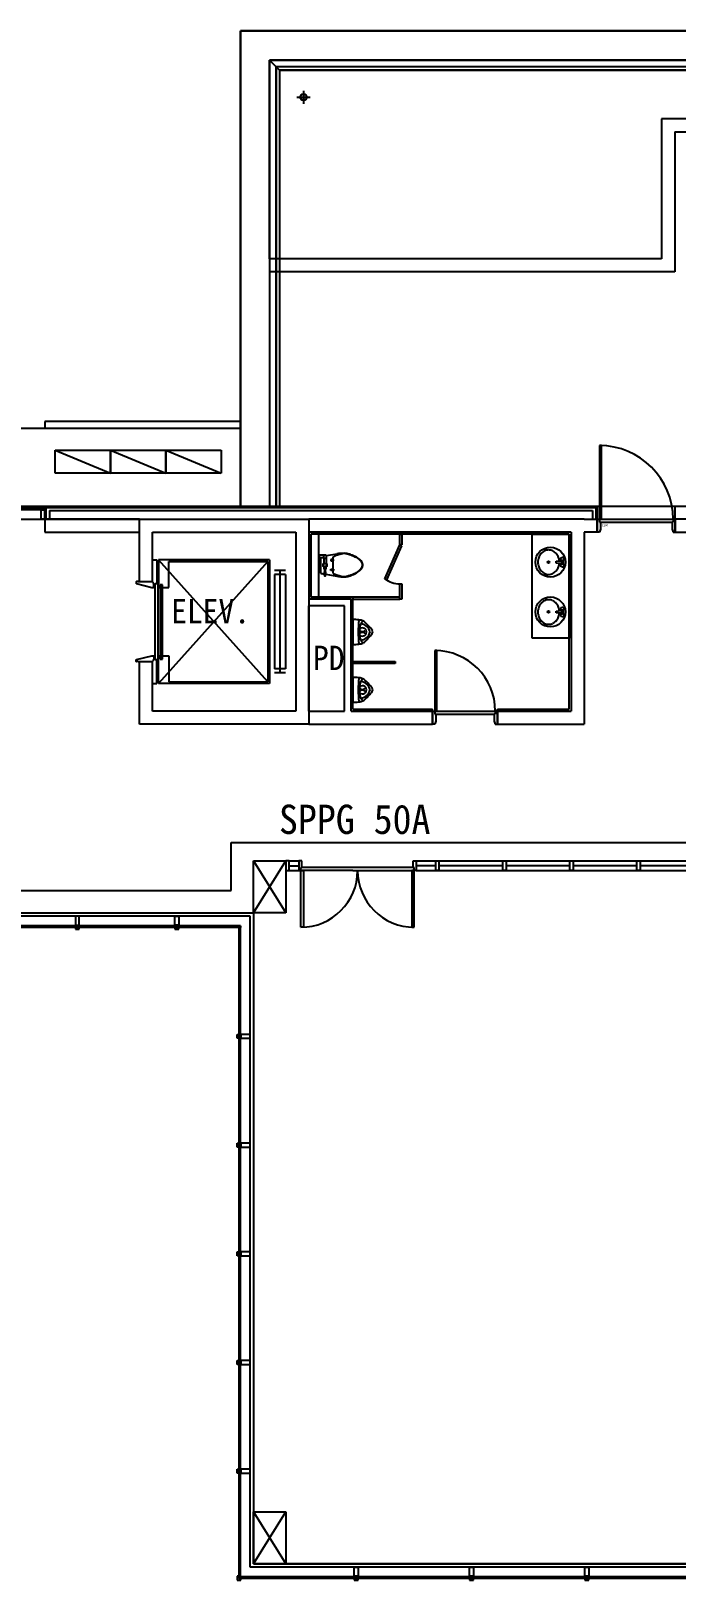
# Model space of a CAD drawing. Header units: millimetres. Extents: x 16332047 to 33387680, y -14835522 to -7015081.
# Drawn here: x 17155344 to 17165249, y -7494771 to -7470971 of the extents above; entities that cross this region are included whole.
import ezdxf
from ezdxf.enums import TextEntityAlignment as Align

# ---------------------------------------------------------------- set-up
doc = ezdxf.new("R2010")
doc.units = ezdxf.units.MM
doc.header["$LTSCALE"] = 300
doc.header["$MEASUREMENT"] = 0
doc.layers.add('arch', color=255, linetype='CONTINUOUS', lineweight=25)
doc.layers.add('S', color=1, linetype='CONTINUOUS')
doc.layers.add('TEXT', color=3, linetype='CONTINUOUS')
doc.styles.add('돋움체', font='')
doc.styles.get('돋움체').set_extended_font_data('DotumChe')

msp = doc.modelspace()

# ---------------------------------------------------------------- linework, layer by layer
at = {"layer": 'arch'}
for p, q in [((17182259, -7470971), (17158559, -7470971)), ((17158559, -7470971), (17158559, -7478271)), ((17158559, -7478271), (17158559, -7470971)), ((17158559, -7470971), (17182259, -7470971)), ((17159159, -7471571), (17159009, -7471421)), ((17181809, -7471421), (17159009, -7471421)), ((17159009, -7471421), (17159009, -7478271)), ((17159009, -7474471), (17159009, -7471421)), ((17159009, -7471421), (17181809, -7471421)), ((17159109, -7478271), (17159109, -7471521)), ((17159109, -7471521), (17159159, -7471571)), ((17181709, -7471521), (17159109, -7471521)), ((17159109, -7471521), (17159159, -7471571)), ((17181709, -7471521), (17159109, -7471521)), ((17159109, -7471521), (17159109, -7478271)), ((17159159, -7471571), (17159159, -7478271)), ((17159159, -7471571), (17181659, -7471571)), ((17181659, -7471571), (17159159, -7471571)), ((17159159, -7471571), (17159159, -7478271)), ((17159429, -7471988), (17159629, -7471988)), ((17159479, -7471988), (17159579, -7471988)), ((17159529, -7471888), (17159529, -7472088)), ((17165029, -7472321), (17165029, -7474471)), ((17169479, -7472321), (17165029, -7472321)), ((17165229, -7472521), (17169279, -7472521)), ((17165229, -7472521), (17165229, -7474671)), ((17165029, -7474471), (17159009, -7474471)), ((17165229, -7474671), (17159009, -7474671)), ((17159009, -7474671), (17159009, -7478271)), ((17158559, -7476971), (17155559, -7476971)), ((17155559, -7476971), (17155559, -7477071)), ((17150459, -7477071), (17158559, -7477071)), ((17155714, -7477413), (17156564, -7477763)), ((17155714, -7477413), (17156564, -7477413)), ((17155714, -7477763), (17155714, -7477413)), ((17156564, -7477413), (17157414, -7477763)), ((17156564, -7477413), (17157414, -7477413)), ((17156564, -7477763), (17156564, -7477413)), ((17156564, -7477413), (17156564, -7477763)), ((17157414, -7477413), (17158264, -7477763)), ((17157414, -7477413), (17158264, -7477413)), ((17157414, -7477763), (17157414, -7477413)), ((17157414, -7477413), (17157414, -7477763)), ((17158264, -7477413), (17158264, -7477763)), ((17164104, -7477341), (17164074, -7477341)), ((17164074, -7477341), (17164074, -7478471)), ((17164104, -7478471), (17164104, -7477341)), ((17156564, -7477763), (17155714, -7477763)), ((17157414, -7477763), (17156564, -7477763)), ((17158264, -7477763), (17157414, -7477763)), ((17150459, -7478271), (17158559, -7478271)), ((17155559, -7478296), (17153459, -7478296)), ((17153459, -7478324), (17155559, -7478324)), ((17155499, -7478296), (17155499, -7478271)), ((17155499, -7478271), (17155559, -7478271)), ((17155559, -7478296), (17155499, -7478296)), ((17155499, -7478471), (17155499, -7478330)), ((17155499, -7478330), (17155559, -7478330)), ((17155559, -7478471), (17155559, -7478271)), ((17155559, -7478271), (17164039, -7478271)), ((17155559, -7478271), (17155559, -7478296)), ((17155559, -7478471), (17155559, -7478271)), ((17155559, -7478271), (17158559, -7478271)), ((17155559, -7478324), (17155559, -7478296)), ((17155559, -7478330), (17155559, -7478471)), ((17155579, -7478471), (17155579, -7478291)), ((17155579, -7478291), (17164019, -7478291)), ((17155629, -7478341), (17155629, -7478471)), ((17155629, -7478341), (17158559, -7478341)), ((17158559, -7478271), (17158559, -7478271)), ((17158559, -7478341), (17163969, -7478341)), ((17159009, -7478271), (17175459, -7478271)), ((17163969, -7478341), (17163969, -7478471)), ((17164019, -7478291), (17164019, -7478471)), ((17164039, -7478271), (17164039, -7478471)), ((17165239, -7478471), (17165239, -7478271)), ((17165239, -7478271), (17175259, -7478271)), ((17152009, -7478471), (17157009, -7478471)), ((17152009, -7478471), (17157009, -7478471)), ((17155559, -7478471), (17155499, -7478471)), ((17157009, -7478471), (17155559, -7478471)), ((17155559, -7478471), (17155559, -7478671)), ((17155559, -7478471), (17155559, -7478471)), ((17155559, -7478671), (17157009, -7478671)), ((17157009, -7479431), (17157009, -7478471)), ((17157009, -7478671), (17157009, -7478471)), ((17157009, -7478471), (17159609, -7478471)), ((17157209, -7479431), (17157209, -7478671)), ((17157209, -7478671), (17159409, -7478671)), ((17159409, -7478671), (17159409, -7481421)), ((17159609, -7478471), (17159609, -7481621)), ((17163839, -7478471), (17159609, -7478471)), ((17163639, -7478671), (17159609, -7478671)), ((17163639, -7478671), (17163639, -7481421)), ((17163839, -7478471), (17164039, -7478471)), ((17163839, -7478671), (17163839, -7481621)), ((17164039, -7478671), (17163839, -7478671)), ((17164039, -7478471), (17165239, -7478471)), ((17164039, -7478471), (17164039, -7478671)), ((17164039, -7478671), (17164039, -7478471)), ((17164039, -7478471), (17164074, -7478471)), ((17164074, -7478671), (17164039, -7478671)), ((17164074, -7478471), (17165204, -7478471)), ((17164074, -7478471), (17164104, -7478471)), ((17164074, -7478471), (17164074, -7478516)), ((17164074, -7478516), (17165204, -7478516)), ((17164074, -7478516), (17164089, -7478516)), ((17164089, -7478626), (17164074, -7478671)), ((17164074, -7478671), (17164074, -7478671)), ((17164089, -7478516), (17164089, -7478626)), ((17165204, -7478516), (17165189, -7478516)), ((17165189, -7478516), (17165189, -7478626)), ((17165189, -7478626), (17165204, -7478671)), ((17165239, -7478471), (17165204, -7478471)), ((17165204, -7478471), (17165204, -7478516)), ((17165204, -7478671), (17165204, -7478671)), ((17165204, -7478671), (17165239, -7478671)), ((17165439, -7478471), (17165239, -7478471)), ((17165239, -7478471), (17165239, -7478671)), ((17165239, -7478671), (17165239, -7478471)), ((17165239, -7478671), (17165439, -7478671)), ((17163609, -7478701), (17159639, -7478701)), ((17159639, -7478701), (17159639, -7479671)), ((17159759, -7478701), (17159759, -7479671)), ((17160779, -7479386), (17161009, -7478866)), ((17161035, -7478881), (17160804, -7479404)), ((17161009, -7478866), (17161009, -7478701)), ((17161009, -7478701), (17161039, -7478701)), ((17161039, -7478866), (17161009, -7478866)), ((17161009, -7478866), (17161035, -7478881)), ((17161039, -7478701), (17161039, -7478866)), ((17163039, -7478701), (17163609, -7478701)), ((17163039, -7480301), (17163039, -7478701)), ((17163609, -7481391), (17163609, -7478701)), ((17163609, -7478701), (17163609, -7480301)), ((17157209, -7479096), (17157274, -7479096)), ((17157274, -7479096), (17157274, -7479461)), ((17158981, -7480971), (17157304, -7479096)), ((17159006, -7479096), (17157304, -7479096)), ((17157304, -7479096), (17157304, -7479521)), ((17158981, -7479121), (17157304, -7480996)), ((17157461, -7479521), (17157461, -7479121)), ((17157461, -7479121), (17158981, -7479121)), ((17158981, -7479121), (17158981, -7480971)), ((17159006, -7479096), (17159006, -7480996)), ((17159769, -7479017), (17159759, -7479012)), ((17159759, -7479012), (17159759, -7479082)), ((17159769, -7479017), (17159759, -7479012)), ((17159759, -7479012), (17159759, -7479082)), ((17159759, -7479082), (17159769, -7479077)), ((17159759, -7479082), (17159769, -7479077)), ((17159769, -7479027), (17159769, -7479017)), ((17159769, -7479027), (17159769, -7479017)), ((17159769, -7479027), (17159769, -7479067)), ((17159844, -7479027), (17159769, -7479027)), ((17159844, -7479027), (17159769, -7479027)), ((17159769, -7479077), (17159769, -7479067)), ((17159769, -7479067), (17159791, -7479067)), ((17159769, -7479077), (17159769, -7479067)), ((17159769, -7479067), (17159791, -7479067)), ((17159790, -7479078), (17159789, -7479090)), ((17159790, -7479078), (17159789, -7479090)), ((17159789, -7479090), (17159789, -7479177)), ((17159789, -7479090), (17159789, -7479177)), ((17159791, -7479067), (17159790, -7479071)), ((17159791, -7479067), (17159790, -7479071)), ((17159790, -7479071), (17159790, -7479078)), ((17159790, -7479071), (17159790, -7479078)), ((17159844, -7479067), (17159791, -7479067)), ((17159839, -7479062), (17159839, -7479162)), ((17159879, -7479062), (17159879, -7479162)), ((17160039, -7479007), (17159881, -7479035)), ((17160039, -7479007), (17159881, -7479035)), ((17159989, -7479092), (17159949, -7479092)), ((17159949, -7479092), (17159949, -7479112)), ((17159949, -7479112), (17159989, -7479112)), ((17159979, -7479062), (17159979, -7479292)), ((17159989, -7479112), (17159989, -7479092)), ((17163411, -7479118), (17163488, -7479110)), ((17163411, -7479146), (17163411, -7479118)), ((17163488, -7479153), (17163411, -7479146)), ((17163492, -7479105), (17163492, -7479102)), ((17163520, -7479161), (17163520, -7479102)), ((17159251, -7479261), (17159081, -7479261)), ((17159081, -7479321), (17159081, -7480771)), ((17159251, -7479321), (17159081, -7479321)), ((17159166, -7479261), (17159166, -7480831)), ((17159251, -7479321), (17159251, -7480771)), ((17159789, -7479177), (17159789, -7479264)), ((17159789, -7479177), (17159789, -7479264)), ((17159789, -7479264), (17159790, -7479275)), ((17159789, -7479264), (17159790, -7479275)), ((17159790, -7479275), (17159790, -7479282)), ((17159790, -7479275), (17159790, -7479282)), ((17159790, -7479282), (17159791, -7479289)), ((17159790, -7479282), (17159791, -7479289)), ((17159791, -7479289), (17159791, -7479296)), ((17159791, -7479289), (17159791, -7479296)), ((17159791, -7479296), (17159792, -7479300)), ((17159791, -7479296), (17159792, -7479300)), ((17159792, -7479300), (17159794, -7479302)), ((17159792, -7479300), (17159794, -7479302)), ((17159794, -7479302), (17159797, -7479303)), ((17159794, -7479302), (17159797, -7479303)), ((17159797, -7479303), (17159800, -7479304)), ((17159797, -7479303), (17159800, -7479304)), ((17159800, -7479304), (17159804, -7479305)), ((17159800, -7479304), (17159804, -7479305)), ((17159804, -7479305), (17159808, -7479306)), ((17159804, -7479305), (17159808, -7479306)), ((17159808, -7479306), (17159815, -7479307)), ((17159808, -7479306), (17159815, -7479307)), ((17159815, -7479307), (17159819, -7479308)), ((17159815, -7479307), (17159819, -7479308)), ((17159819, -7479308), (17159824, -7479309)), ((17159819, -7479308), (17159824, -7479309)), ((17159824, -7479309), (17159829, -7479309)), ((17159824, -7479309), (17159829, -7479309)), ((17159829, -7479309), (17159834, -7479310)), ((17159829, -7479309), (17159834, -7479310)), ((17159834, -7479310), (17159840, -7479312)), ((17159834, -7479310), (17159840, -7479312)), ((17159839, -7479192), (17159839, -7479242)), ((17159839, -7479242), (17159879, -7479242)), ((17159840, -7479312), (17159845, -7479312)), ((17159840, -7479312), (17159845, -7479312)), ((17159845, -7479324), (17159844, -7479328)), ((17159845, -7479324), (17159844, -7479328)), ((17159844, -7479328), (17159845, -7479333)), ((17159844, -7479328), (17159845, -7479333)), ((17159849, -7479242), (17159845, -7479312)), ((17159845, -7479312), (17159845, -7479318)), ((17159845, -7479312), (17159845, -7479318)), ((17159845, -7479318), (17159845, -7479321)), ((17159845, -7479318), (17159845, -7479321)), ((17159845, -7479321), (17159845, -7479324)), ((17159845, -7479321), (17159845, -7479324)), ((17159845, -7479333), (17159847, -7479337)), ((17159845, -7479333), (17159847, -7479337)), ((17159847, -7479337), (17159850, -7479340)), ((17159847, -7479337), (17159850, -7479340)), ((17159850, -7479340), (17159854, -7479342)), ((17159850, -7479340), (17159854, -7479342)), ((17159854, -7479342), (17159856, -7479342)), ((17159854, -7479342), (17159856, -7479342)), ((17159856, -7479342), (17159858, -7479343)), ((17159856, -7479342), (17159858, -7479343)), ((17159858, -7479343), (17159859, -7479343)), ((17159858, -7479343), (17159859, -7479343)), ((17159859, -7479343), (17159860, -7479343)), ((17159859, -7479343), (17159860, -7479343)), ((17159860, -7479343), (17159863, -7479342)), ((17159860, -7479343), (17159863, -7479342)), ((17159863, -7479342), (17159865, -7479342)), ((17159863, -7479342), (17159865, -7479342)), ((17159865, -7479342), (17159868, -7479340)), ((17159865, -7479342), (17159868, -7479340)), ((17159868, -7479340), (17159871, -7479337)), ((17159868, -7479340), (17159871, -7479337)), ((17159874, -7479318), (17159869, -7479242)), ((17159871, -7479337), (17159873, -7479333)), ((17159871, -7479337), (17159873, -7479333)), ((17159873, -7479333), (17159874, -7479328)), ((17159873, -7479333), (17159874, -7479328)), ((17159874, -7479321), (17159874, -7479318)), ((17159874, -7479318), (17160039, -7479347)), ((17159874, -7479321), (17159874, -7479318)), ((17159874, -7479318), (17160039, -7479347)), ((17159874, -7479324), (17159874, -7479321)), ((17159874, -7479324), (17159874, -7479321)), ((17159874, -7479328), (17159874, -7479324)), ((17159874, -7479328), (17159874, -7479324)), ((17159879, -7479242), (17159879, -7479192)), ((17159949, -7479262), (17159949, -7479242)), ((17159949, -7479242), (17159989, -7479242)), ((17159989, -7479262), (17159949, -7479262)), ((17159989, -7479242), (17159989, -7479262)), ((17160804, -7479404), (17160779, -7479386)), ((17163492, -7479161), (17163492, -7479158)), ((17156959, -7479436), (17156959, -7479457)), ((17156963, -7479462), (17157199, -7479521)), ((17156989, -7479431), (17156964, -7479431)), ((17156989, -7479431), (17157009, -7479431)), ((17157009, -7479431), (17157209, -7479431)), ((17157200, -7479521), (17157224, -7479521)), ((17157224, -7479451), (17157209, -7479451)), ((17157229, -7479516), (17157229, -7479456)), ((17157251, -7480631), (17157251, -7479461)), ((17157251, -7479461), (17157291, -7479461)), ((17157291, -7479461), (17157291, -7480631)), ((17157304, -7479521), (17157316, -7479521)), ((17157316, -7479521), (17157316, -7479511)), ((17157366, -7479481), (17157326, -7479481)), ((17157326, -7479481), (17157326, -7480621)), ((17157366, -7480621), (17157366, -7479481)), ((17157376, -7479511), (17157376, -7479521)), ((17157376, -7479521), (17157461, -7479521)), ((17161009, -7479701), (17161009, -7479466)), ((17161009, -7479466), (17161039, -7479466)), ((17161039, -7479466), (17161039, -7479701)), ((17160260, -7479701), (17159609, -7479701)), ((17159609, -7481421), (17159609, -7479801)), ((17160160, -7479801), (17159609, -7479801)), ((17160289, -7479671), (17159639, -7479671)), ((17160160, -7481421), (17160160, -7479801)), ((17160260, -7481421), (17160260, -7479701)), ((17160289, -7481391), (17160289, -7479671)), ((17160289, -7479671), (17160289, -7479701)), ((17161009, -7479671), (17160289, -7479671)), ((17160289, -7479701), (17161009, -7479701)), ((17161009, -7479701), (17161009, -7479671)), ((17161039, -7479701), (17161009, -7479701)), ((17160289, -7480012), (17160289, -7480398)), ((17160386, -7480021), (17160377, -7480020)), ((17160386, -7480021), (17160377, -7480020)), ((17160380, -7480024), (17160380, -7480025)), ((17160380, -7480024), (17160380, -7480025)), ((17160400, -7480023), (17160386, -7480021)), ((17160400, -7480023), (17160386, -7480021)), ((17163411, -7479883), (17163488, -7479876)), ((17163411, -7479911), (17163411, -7479883)), ((17163488, -7479918), (17163411, -7479911)), ((17163492, -7479871), (17163492, -7479868)), ((17163492, -7479926), (17163492, -7479923)), ((17163520, -7479926), (17163520, -7479868)), ((17160394, -7480159), (17160394, -7480145)), ((17160394, -7480145), (17160394, -7480159)), ((17160394, -7480241), (17160394, -7480145)), ((17160394, -7480154), (17160410, -7480147)), ((17160394, -7480154), (17160410, -7480147)), ((17160394, -7480251), (17160394, -7480241)), ((17160394, -7480251), (17160394, -7480241)), ((17160394, -7480265), (17160394, -7480251)), ((17160394, -7480265), (17160394, -7480251)), ((17160394, -7480257), (17160410, -7480263)), ((17160394, -7480257), (17160410, -7480263)), ((17160399, -7480194), (17160397, -7480194)), ((17160399, -7480194), (17160397, -7480194)), ((17160397, -7480216), (17160399, -7480216)), ((17160397, -7480216), (17160399, -7480216)), ((17160401, -7480195), (17160399, -7480194)), ((17160401, -7480195), (17160399, -7480194)), ((17160399, -7480216), (17160401, -7480216)), ((17160399, -7480216), (17160401, -7480216)), ((17160410, -7480196), (17160401, -7480195)), ((17160410, -7480196), (17160401, -7480195)), ((17160401, -7480216), (17160410, -7480214)), ((17160401, -7480216), (17160410, -7480214)), ((17160416, -7480198), (17160410, -7480196)), ((17160416, -7480198), (17160410, -7480196)), ((17160410, -7480214), (17160416, -7480213)), ((17160410, -7480214), (17160416, -7480213)), ((17160458, -7480194), (17160455, -7480195)), ((17160458, -7480194), (17160455, -7480195)), ((17160455, -7480215), (17160458, -7480216)), ((17160455, -7480215), (17160458, -7480216)), ((17160472, -7480190), (17160468, -7480191)), ((17160472, -7480190), (17160468, -7480191)), ((17160468, -7480219), (17160472, -7480220)), ((17160468, -7480219), (17160472, -7480220)), ((17163609, -7480301), (17163039, -7480301)), ((17156963, -7480630), (17157199, -7480571)), ((17157200, -7480571), (17157224, -7480571)), ((17157229, -7480576), (17157229, -7480636)), ((17157304, -7480996), (17157304, -7480571)), ((17157304, -7480571), (17157316, -7480571)), ((17157316, -7480571), (17157316, -7480581)), ((17157376, -7480581), (17157376, -7480571)), ((17157376, -7480571), (17157461, -7480571)), ((17157461, -7480571), (17157461, -7480971)), ((17160377, -7480390), (17160386, -7480389)), ((17160377, -7480390), (17160386, -7480389)), ((17160380, -7480385), (17160380, -7480386)), ((17160380, -7480385), (17160380, -7480386)), ((17160386, -7480389), (17160400, -7480387)), ((17160386, -7480389), (17160400, -7480387)), ((17161574, -7480491), (17161544, -7480491)), ((17161544, -7480491), (17161544, -7481421)), ((17161574, -7481421), (17161574, -7480491)), ((17156959, -7480656), (17156959, -7480635)), ((17156989, -7480661), (17156964, -7480661)), ((17156989, -7480661), (17157009, -7480661)), ((17157009, -7481621), (17157009, -7480661)), ((17157009, -7480661), (17157209, -7480661)), ((17157224, -7480641), (17157209, -7480641)), ((17157209, -7481421), (17157209, -7480661)), ((17157291, -7480631), (17157251, -7480631)), ((17157274, -7480996), (17157274, -7480631)), ((17157326, -7480621), (17157366, -7480621)), ((17159251, -7480771), (17159081, -7480771)), ((17160289, -7480661), (17160939, -7480661)), ((17160289, -7480691), (17160289, -7480661)), ((17160939, -7480691), (17160289, -7480691)), ((17160939, -7480661), (17160939, -7480691)), ((17157209, -7480996), (17157274, -7480996)), ((17159006, -7480996), (17157304, -7480996)), ((17157461, -7480971), (17158981, -7480971)), ((17159251, -7480831), (17159081, -7480831)), ((17160289, -7480900), (17160289, -7481287)), ((17160386, -7480909), (17160377, -7480908)), ((17160386, -7480909), (17160377, -7480908)), ((17160380, -7480913), (17160380, -7480914)), ((17160380, -7480913), (17160380, -7480914)), ((17160400, -7480911), (17160386, -7480909)), ((17160400, -7480911), (17160386, -7480909)), ((17160394, -7481048), (17160394, -7481034)), ((17160394, -7481034), (17160394, -7481048)), ((17160394, -7481130), (17160394, -7481034)), ((17160394, -7481042), (17160410, -7481036)), ((17160394, -7481042), (17160410, -7481036)), ((17160377, -7481279), (17160386, -7481278)), ((17160377, -7481279), (17160386, -7481278)), ((17160380, -7481273), (17160380, -7481275)), ((17160380, -7481273), (17160380, -7481275)), ((17160386, -7481278), (17160400, -7481276)), ((17160386, -7481278), (17160400, -7481276)), ((17160394, -7481140), (17160394, -7481130)), ((17160394, -7481140), (17160394, -7481130)), ((17160394, -7481154), (17160394, -7481140)), ((17160394, -7481154), (17160394, -7481140)), ((17160394, -7481145), (17160410, -7481152)), ((17160394, -7481145), (17160410, -7481152)), ((17160399, -7481083), (17160397, -7481082)), ((17160399, -7481083), (17160397, -7481082)), ((17160397, -7481105), (17160399, -7481105)), ((17160397, -7481105), (17160399, -7481105)), ((17160401, -7481083), (17160399, -7481083)), ((17160401, -7481083), (17160399, -7481083)), ((17160399, -7481105), (17160401, -7481104)), ((17160399, -7481105), (17160401, -7481104)), ((17160410, -7481085), (17160401, -7481083)), ((17160410, -7481085), (17160401, -7481083)), ((17160401, -7481104), (17160410, -7481102)), ((17160401, -7481104), (17160410, -7481102)), ((17160416, -7481086), (17160410, -7481085)), ((17160416, -7481086), (17160410, -7481085)), ((17160410, -7481102), (17160416, -7481101)), ((17160410, -7481102), (17160416, -7481101)), ((17160458, -7481083), (17160455, -7481084)), ((17160458, -7481083), (17160455, -7481084)), ((17160455, -7481103), (17160458, -7481105)), ((17160455, -7481103), (17160458, -7481105)), ((17160472, -7481078), (17160468, -7481079)), ((17160472, -7481078), (17160468, -7481079)), ((17160468, -7481108), (17160472, -7481109)), ((17160468, -7481108), (17160472, -7481109)), ((17159409, -7481421), (17157209, -7481421)), ((17159609, -7481421), (17160160, -7481421)), ((17160260, -7481421), (17161509, -7481421)), ((17160289, -7481391), (17161509, -7481391)), ((17161509, -7481421), (17161509, -7481391)), ((17161509, -7481421), (17161509, -7481621)), ((17161509, -7481421), (17162509, -7481421)), ((17161509, -7481621), (17161509, -7481421)), ((17161509, -7481421), (17161544, -7481421)), ((17161544, -7481421), (17162474, -7481421)), ((17161544, -7481421), (17161574, -7481421)), ((17161544, -7481421), (17161544, -7481466)), ((17161544, -7481466), (17162474, -7481466)), ((17161544, -7481466), (17161559, -7481466)), ((17161559, -7481466), (17161559, -7481576)), ((17162474, -7481466), (17162459, -7481466)), ((17162459, -7481466), (17162459, -7481576)), ((17162509, -7481421), (17162474, -7481421)), ((17162474, -7481421), (17162474, -7481466)), ((17162509, -7481391), (17163609, -7481391)), ((17162509, -7481421), (17162509, -7481391)), ((17162509, -7481421), (17162509, -7481621)), ((17162509, -7481421), (17163639, -7481421)), ((17162509, -7481621), (17162509, -7481421)), ((17159609, -7481621), (17157009, -7481621)), ((17159609, -7481621), (17161509, -7481621)), ((17161544, -7481621), (17161509, -7481621)), ((17161559, -7481576), (17161544, -7481621)), ((17161544, -7481621), (17161544, -7481621)), ((17162459, -7481576), (17162474, -7481621)), ((17162474, -7481621), (17162474, -7481621)), ((17162474, -7481621), (17162509, -7481621)), ((17162509, -7481621), (17163839, -7481621)), ((17158759, -7483721, 0), (17159259, -7484521, 0)), ((17158759, -7484521, 0), (17159259, -7483721, 0)), ((17158759, -7484521, 0), (17158759, -7483721, 0)), ((17158759, -7483721, 0), (17159259, -7483721, 0)), ((17159259, -7483721, 0), (17159259, -7483871, 0)), ((17159309, -7483721, 0), (17159259, -7483721, 0)), ((17159259, -7483721, 0), (17159259, -7484521, 0)), ((17159259, -7483871, 0), (17159309, -7483871, 0)), ((17159309, -7483721, 0), (17159459, -7483721, 0)), ((17159309, -7483871, 0), (17159309, -7483721, 0)), ((17159309, -7483796, 0), (17159459, -7483796, 0)), ((17159309, -7483871, 0), (17159459, -7483871, 0)), ((17159504, -7483721, 0), (17159459, -7483721, 0)), ((17159459, -7483721, 0), (17159459, -7483851, 0)), ((17159459, -7483851, 0), (17159459, -7483871, 0)), ((17159459, -7483871, 0), (17159489, -7483871, 0)), ((17159489, -7483871, 0), (17159489, -7483826, 0)), ((17159489, -7483826, 0), (17159504, -7483826, 0)), ((17160289, -7483871, 0), (17159489, -7483871, 0)), ((17159489, -7483871, 0), (17159527, -7483871, 0)), ((17159489, -7484741, 0), (17159489, -7483871, 0)), ((17159504, -7483816, 0), (17159504, -7483721, 0)), ((17159504, -7483826, 0), (17159504, -7483816, 0)), ((17159504, -7483816, 0), (17159504, -7483816, 0)), ((17161214, -7483826, 0), (17159504, -7483826, 0)), ((17159527, -7483871, 0), (17159527, -7484741, 0)), ((17160289, -7483871, 0), (17161229, -7483871, 0)), ((17161229, -7483871, 0), (17161191, -7483871, 0)), ((17161191, -7483871, 0), (17161191, -7484741, 0)), ((17161214, -7483816, 0), (17161214, -7483721, 0)), ((17161214, -7483721, 0), (17161259, -7483721, 0)), ((17161214, -7483826, 0), (17161214, -7483816, 0)), ((17161214, -7483816, 0), (17161214, -7483816, 0)), ((17161229, -7483826, 0), (17161214, -7483826, 0)), ((17161229, -7483871, 0), (17161229, -7483826, 0)), ((17161229, -7484741, 0), (17161229, -7483871, 0)), ((17161259, -7483871, 0), (17161229, -7483871, 0)), ((17161259, -7483721, 0), (17166709, -7483721, 0)), ((17161259, -7483721, 0), (17161259, -7483851, 0)), ((17161559, -7483796, 0), (17161259, -7483796, 0)), ((17161259, -7483851, 0), (17161259, -7483871, 0)), ((17161259, -7483871, 0), (17166709, -7483871, 0)), ((17161559, -7483721, 0), (17161609, -7483721, 0)), ((17161559, -7483871, 0), (17161559, -7483721, 0)), ((17161609, -7483871, 0), (17161559, -7483871, 0)), ((17161609, -7483721, 0), (17161609, -7483871, 0)), ((17162589, -7483796, 0), (17161609, -7483796, 0)), ((17162589, -7483721, 0), (17162639, -7483721, 0)), ((17162589, -7483871, 0), (17162589, -7483721, 0)), ((17162639, -7483871, 0), (17162589, -7483871, 0)), ((17162639, -7483721, 0), (17162639, -7483871, 0)), ((17163619, -7483796, 0), (17162639, -7483796, 0)), ((17163619, -7483721, 0), (17163669, -7483721, 0)), ((17163619, -7483871, 0), (17163619, -7483721, 0)), ((17163669, -7483871, 0), (17163619, -7483871, 0)), ((17163669, -7483721, 0), (17163669, -7483871, 0)), ((17164649, -7483796, 0), (17163669, -7483796, 0)), ((17164649, -7483721, 0), (17164699, -7483721, 0)), ((17164649, -7483871, 0), (17164649, -7483721, 0)), ((17164699, -7483871, 0), (17164649, -7483871, 0)), ((17164699, -7483721, 0), (17164699, -7483871, 0)), ((17165679, -7483796, 0), (17164699, -7483796, 0)), ((17150259, -7484521, 0), (17158759, -7484521, 0)), ((17158709, -7484571), (17150309, -7484571)), ((17156025, -7484571), (17156025, -7484712)), ((17156085, -7484571), (17156025, -7484571)), ((17156085, -7484712), (17156085, -7484571)), ((17157553, -7484712), (17157553, -7484571)), ((17157553, -7484571), (17157613, -7484571)), ((17157613, -7484571), (17157613, -7484712)), ((17158709, -7494571), (17158709, -7484571)), ((17158759, -7484521, 0), (17158759, -7494521, 0)), ((17159259, -7484521, 0), (17158759, -7484521, 0)), ((17150456, -7484718), (17158562, -7484718)), ((17158562, -7484746), (17150456, -7484746)), ((17158559, -7484721), (17150459, -7484721)), ((17156025, -7484712), (17156085, -7484712)), ((17156085, -7484746), (17156025, -7484746)), ((17156025, -7484746), (17156025, -7484771)), ((17156025, -7484771), (17156085, -7484771)), ((17156085, -7484771), (17156085, -7484746)), ((17157613, -7484712), (17157553, -7484712)), ((17157613, -7484746), (17157553, -7484746)), ((17157553, -7484746), (17157553, -7484771)), ((17157553, -7484771), (17157613, -7484771)), ((17157613, -7484771), (17157613, -7484746)), ((17158562, -7484748), (17158534, -7484748)), ((17158534, -7484748), (17158534, -7486418)), ((17158559, -7494721), (17158559, -7484721)), ((17158562, -7484718), (17158562, -7484746)), ((17158562, -7486418), (17158562, -7484748)), ((17159527, -7484741, 0), (17159489, -7484741, 0)), ((17161191, -7484741, 0), (17161229, -7484741, 0)), ((17158509, -7486448), (17158509, -7486388)), ((17158509, -7486388), (17158534, -7486388)), ((17158534, -7486448), (17158509, -7486448)), ((17158534, -7486388), (17158534, -7486448)), ((17158562, -7486418), (17158534, -7486418)), ((17158534, -7486418), (17158534, -7488088)), ((17158534, -7486418), (17158562, -7486418)), ((17158562, -7488088), (17158562, -7486418)), ((17158709, -7486388), (17158568, -7486388)), ((17158568, -7486388), (17158568, -7486448)), ((17158568, -7486448), (17158709, -7486448)), ((17158709, -7486448), (17158709, -7486388)), ((17158509, -7488118), (17158509, -7488058)), ((17158509, -7488058), (17158534, -7488058)), ((17158534, -7488118), (17158509, -7488118)), ((17158534, -7488058), (17158534, -7488118)), ((17158562, -7488088), (17158534, -7488088)), ((17158534, -7488088), (17158534, -7489758)), ((17158534, -7488088), (17158562, -7488088)), ((17158562, -7489758), (17158562, -7488088)), ((17158709, -7488058), (17158568, -7488058)), ((17158568, -7488058), (17158568, -7488118)), ((17158568, -7488118), (17158709, -7488118)), ((17158709, -7488118), (17158709, -7488058)), ((17158509, -7489788), (17158509, -7489728)), ((17158509, -7489728), (17158534, -7489728)), ((17158534, -7489788), (17158509, -7489788)), ((17158534, -7489728), (17158534, -7489788)), ((17158562, -7489758), (17158534, -7489758)), ((17158534, -7489758), (17158534, -7491428)), ((17158534, -7489758), (17158562, -7489758)), ((17158562, -7491428), (17158562, -7489758)), ((17158709, -7489728), (17158568, -7489728)), ((17158568, -7489728), (17158568, -7489788)), ((17158568, -7489788), (17158709, -7489788)), ((17158709, -7489788), (17158709, -7489728)), ((17158509, -7491458), (17158509, -7491398)), ((17158509, -7491398), (17158534, -7491398)), ((17158534, -7491458), (17158509, -7491458)), ((17158534, -7491398), (17158534, -7491458)), ((17158562, -7491428), (17158534, -7491428)), ((17158534, -7491428), (17158534, -7493098)), ((17158534, -7491428), (17158562, -7491428)), ((17158562, -7493098), (17158562, -7491428)), ((17158709, -7491398), (17158568, -7491398)), ((17158568, -7491398), (17158568, -7491458)), ((17158568, -7491458), (17158709, -7491458)), ((17158709, -7491458), (17158709, -7491398)), ((17158509, -7493128), (17158509, -7493068)), ((17158509, -7493068), (17158534, -7493068)), ((17158534, -7493128), (17158509, -7493128)), ((17158534, -7493068), (17158534, -7493128)), ((17158562, -7493098), (17158534, -7493098)), ((17158534, -7493098), (17158534, -7494746)), ((17158534, -7493098), (17158562, -7493098)), ((17158562, -7494746), (17158562, -7493098)), ((17158709, -7493068), (17158568, -7493068)), ((17158568, -7493068), (17158568, -7493128)), ((17158568, -7493128), (17158709, -7493128)), ((17158709, -7493128), (17158709, -7493068)), ((17158759, -7493721, 0), (17159259, -7494521, 0)), ((17158759, -7494521, 0), (17159259, -7493721, 0)), ((17158759, -7494521, 0), (17158759, -7493721, 0)), ((17158759, -7493721, 0), (17159259, -7493721, 0)), ((17159259, -7493721, 0), (17159259, -7494521, 0)), ((17175309, -7494571), (17158709, -7494571)), ((17158759, -7494521, 0), (17175309, -7494521, 0)), ((17175309, -7494521), (17158759, -7494521)), ((17159259, -7494521, 0), (17158759, -7494521, 0)), ((17160306, -7494571), (17160366, -7494571)), ((17160306, -7494712), (17160306, -7494571)), ((17160366, -7494571), (17160366, -7494712)), ((17162078, -7494571), (17162138, -7494571)), ((17162078, -7494712), (17162078, -7494571)), ((17162138, -7494571), (17162138, -7494712)), ((17163850, -7494571), (17163910, -7494571)), ((17163850, -7494712), (17163850, -7494571)), ((17163910, -7494571), (17163910, -7494712)), ((17158534, -7494711), (17158509, -7494711)), ((17158509, -7494711), (17158509, -7494771)), ((17158509, -7494771), (17158569, -7494771)), ((17158534, -7494746), (17158534, -7494711)), ((17158569, -7494746), (17158534, -7494746)), ((17158534, -7494746), (17158562, -7494746)), ((17182259, -7494721), (17158559, -7494721)), ((17158562, -7494718), (17160336, -7494718)), ((17158562, -7494746), (17158562, -7494718)), ((17160336, -7494746), (17158562, -7494746)), ((17158569, -7494771), (17158569, -7494746)), ((17160366, -7494712), (17160306, -7494712)), ((17160366, -7494746), (17160306, -7494746)), ((17160306, -7494746), (17160306, -7494771)), ((17160306, -7494771), (17160366, -7494771)), ((17160336, -7494718), (17160336, -7494746)), ((17160336, -7494718), (17162108, -7494718)), ((17160336, -7494746), (17160336, -7494718)), ((17162108, -7494746), (17160336, -7494746)), ((17160366, -7494771), (17160366, -7494746)), ((17162138, -7494712), (17162078, -7494712)), ((17162138, -7494746), (17162078, -7494746)), ((17162078, -7494746), (17162078, -7494771)), ((17162078, -7494771), (17162138, -7494771)), ((17162108, -7494718), (17162108, -7494746)), ((17162108, -7494718), (17163880, -7494718)), ((17162108, -7494746), (17162108, -7494718)), ((17163880, -7494746), (17162108, -7494746)), ((17162138, -7494771), (17162138, -7494746)), ((17163910, -7494712), (17163850, -7494712)), ((17163910, -7494746), (17163850, -7494746)), ((17163850, -7494746), (17163850, -7494771)), ((17163850, -7494771), (17163910, -7494771)), ((17163880, -7494718), (17165652, -7494718)), ((17163880, -7494746), (17163880, -7494718)), ((17163880, -7494718), (17163880, -7494746)), ((17165652, -7494746), (17163880, -7494746)), ((17163910, -7494771), (17163910, -7494746))]:
    msp.add_line(p, q, dxfattribs=at)
for centre, radius in [((17159529, -7471988), 50), ((17159529, -7471988), 47), ((17163320, -7479132), 230), ((17163293, -7479132), 15), ((17163506, -7479082), 25), ((17163506, -7479132), 8), ((17159859, -7479177), 25), ((17163506, -7479182), 25), ((17163320, -7479897), 230), ((17163506, -7479847), 25), ((17163293, -7479897), 15), ((17163506, -7479947), 25), ((17163506, -7479897), 8)]:
    msp.add_circle(centre, radius, dxfattribs=at)
for centre, radius, start, end in [((17164074, -7478471), 1130, 0, 90), ((17159859, -7479177), 35, 124.8499, 235.1501), ((17159859, -7479047), 25, 126.8699, 28.9372), ((17159859, -7479047), 25, 28.9372, 126.8699), ((17159859, -7479047), 25, 28.9372, 126.8699), ((17159859, -7479177), 35, 304.8499, 55.1501), ((17159983, -7479062), 3.54, 126.8699, 180), ((17160085, -7479199), 174, 119.5675, 126.8699), ((17160234, -7479460), 475, 116.5651, 119.5675), ((17160157, -7479306), 303, 112.8054, 116.5651), ((17160172, -7479770), 775, 94.7637, 99.8466), ((17160172, -7479770), 775, 94.7637, 99.8466), ((17160130, -7479243), 234, 105.9454, 112.8054), ((17160230, -7479594), 599, 101.6566, 105.9454), ((17160144, -7479438), 441, 88.0277, 94.7637), ((17160144, -7479438), 441, 88.0277, 94.7637), ((17160177, -7479337), 337, 94.3987, 101.6566), ((17160159, -7479096), 95.8, 80.7599, 94.3987), ((17160149, -7479300), 304, 81.2539, 88.0277), ((17160149, -7479300), 304, 81.2539, 88.0277), ((17160139, -7479222), 223, 74.0546, 80.7599), ((17160163, -7479211), 213, 73.1639, 81.2539), ((17160163, -7479211), 213, 73.1639, 81.2539), ((17160003, -7479697), 717, 70.317, 74.0546), ((17160092, -7479443), 456, 71.5651, 73.1639), ((17160092, -7479443), 456, 71.5651, 73.1639), ((17159918, -7479966), 1007, 70.4892, 71.5651), ((17159918, -7479966), 1007, 70.4892, 71.5651), ((17159607, -7480805), 1894, 68.9625, 70.317), ((17160067, -7479547), 562, 66.0375, 70.4892), ((17160067, -7479547), 562, 66.0375, 70.4892), ((17160076, -7479584), 585, 66.5258, 68.9625), ((17159935, -7479843), 887, 62.4928, 66.0375), ((17159935, -7479843), 887, 62.4928, 66.0375), ((17160166, -7479376), 359, 61.3896, 66.5258), ((17160184, -7479344), 323, 55.9688, 61.3896), ((17160244, -7479250), 217, 53.1301, 62.4928), ((17160244, -7479250), 217, 53.1301, 62.4928), ((17160284, -7479197), 144, 49.3987, 55.9688), ((17160211, -7479294), 273, 44.7809, 53.1301), ((17160211, -7479294), 273, 44.7809, 53.1301), ((17160077, -7479437), 462, 45.7259, 49.3987), ((17160265, -7479245), 193, 36.8699, 45.7259), ((17160287, -7479218), 165, 33.6901, 44.7809), ((17160287, -7479218), 165, 33.6901, 44.7809), ((17160346, -7479184), 90.8, 23.9447, 36.8699), ((17160356, -7479172), 82.6, 17.9901, 33.6901), ((17160356, -7479172), 82.6, 17.9901, 33.6901), ((17160383, -7479167), 50.4, 9.4624, 23.9447), ((17160332, -7479180), 108, 9.4624, 17.9901), ((17160332, -7479180), 108, 9.4624, 17.9901), ((17163341, -7479133), 213, 159.9806, 180), ((17163341, -7479133), 213, 180, 200.0194), ((17163318, -7479124), 188, 138.6642, 159.9806), ((17163303, -7479111), 168, 115.2155, 138.6642), ((17163293, -7479091), 146, 90, 115.2155), ((17163293, -7479091), 146, 64.7845, 90), ((17163284, -7479111), 168, 41.3358, 64.7845), ((17163269, -7479124), 188, 20.0194, 41.3358), ((17163245, -7479133), 213, 5.2382, 20.0194), ((17163245, -7479133), 213, 339.9806, 355.3337), ((17163487, -7479105), 5, 275.3909, 0), ((17159992, -7479292), 12.3, 180, 225), ((17160022, -7479262), 54.8, 225, 245.9278), ((17160118, -7479046), 291, 245.9278, 249.444), ((17160214, -7478791), 564, 249.444, 251.9714), ((17160369, -7478315), 1064, 251.9714, 254.0546), ((17160172, -7478583), 775, 260.1535, 265.2364), ((17160172, -7478583), 775, 260.1535, 265.2364), ((17160304, -7478542), 828, 254.0546, 256.4167), ((17160144, -7478916), 441, 265.2364, 271.9724), ((17160144, -7478916), 441, 265.2364, 271.9724), ((17160167, -7479109), 244, 256.4167, 265.6013), ((17160157, -7479242), 111, 265.6013, 279.2402), ((17160149, -7479053), 304, 271.9724, 278.7462), ((17160149, -7479053), 304, 271.9724, 278.7462), ((17160139, -7479132), 223, 279.2402, 285.9454), ((17160163, -7479143), 213, 278.7462, 286.8361), ((17160163, -7479143), 213, 278.7462, 286.8361), ((17160003, -7478656), 717, 285.9454, 289.683), ((17160092, -7478910), 456, 286.8361, 288.435), ((17160092, -7478910), 456, 286.8361, 288.435), ((17159918, -7478388), 1007, 288.435, 289.5109), ((17159918, -7478388), 1007, 288.435, 289.5109), ((17159607, -7477549), 1894, 289.683, 291.0375), ((17160067, -7478807), 562, 289.5109, 293.9625), ((17160067, -7478807), 562, 289.5109, 293.9625), ((17160076, -7478770), 585, 291.0375, 293.4742), ((17159935, -7478510), 887, 293.9625, 297.5073), ((17159935, -7478510), 887, 293.9625, 297.5073), ((17160157, -7478955), 383, 293.4742, 298.6105), ((17160215, -7479062), 262, 298.6105, 304.8227), ((17160244, -7479104), 217, 297.5073, 306.8699), ((17160244, -7479104), 217, 297.5073, 306.8699), ((17160267, -7479136), 171, 304.8227, 310.6013), ((17160211, -7479059), 273, 306.8699, 315.2192), ((17160211, -7479059), 273, 306.8699, 315.2192), ((17160067, -7478903), 478, 310.6013, 314.0583), ((17160262, -7479105), 198, 314.0583, 320.1945), ((17160287, -7479136), 165, 315.2192, 326.31), ((17160287, -7479136), 165, 315.2192, 326.31), ((17160304, -7479140), 142, 320.1945, 327.425), ((17160379, -7479188), 53.8, 327.425, 345.9638), ((17160356, -7479181), 82.6, 326.31, 342.01), ((17160356, -7479181), 82.6, 326.31, 342.01), ((17160329, -7479175), 105, 345.9638, 359.1779), ((17160335, -7479175), 99.7, 359.1779, 9.4624), ((17160332, -7479174), 108, 342.01, 350.5377), ((17160332, -7479174), 108, 342.01, 350.5377), ((17160352, -7479177), 87.7, 0, 9.4624), ((17160352, -7479177), 87.7, 0, 9.4624), ((17160352, -7479177), 87.7, 350.5377, 0), ((17160352, -7479177), 87.7, 350.5377, 0), ((17161011, -7479093), 373, 231.6819, 269.7892), ((17163318, -7479141), 188, 200.0194, 221.3358), ((17163303, -7479154), 168, 221.3358, 244.7845), ((17163293, -7479175), 146, 244.7845, 270), ((17163293, -7479175), 146, 270, 295.2155), ((17163284, -7479154), 168, 295.2155, 318.6642), ((17163269, -7479141), 188, 318.6642, 339.9806), ((17163487, -7479158), 5, 0, 84.6091), ((17156964, -7479436), 5, 90, 180), ((17156964, -7479457), 5, 180, 254.7449), ((17157200, -7479516), 5, 254.7449, 270), ((17157224, -7479456), 5, 0, 90), ((17157224, -7479516), 5, 270, 0), ((17163341, -7479898), 213, 159.9806, 180), ((17163318, -7479890), 188, 138.6642, 159.9806), ((17163303, -7479877), 168, 115.2155, 138.6642), ((17163293, -7479856), 146, 90, 115.2155), ((17163293, -7479856), 146, 64.7845, 90), ((17163284, -7479877), 168, 41.3358, 64.7845), ((17163269, -7479890), 188, 20.0194, 41.3358), ((17163245, -7479898), 213, 5.2382, 20.0194), ((17160221, -7481260), 1250, 82.863, 86.8834), ((17160221, -7481260), 1250, 82.863, 86.8834), ((17161869, -7480205), 1500, 173.1149, 186.8851), ((17161869, -7480205), 1500, 173.1149, 186.8851), ((17160376, -7480024), 4, 353.101, 79.7223), ((17160376, -7480024), 4, 79.6045, 82.7845), ((17160376, -7480024), 4, 353.101, 79.7223), ((17160376, -7480024), 4, 79.6045, 82.7845), ((17160385, -7480026), 5, 82.4428, 173.1785), ((17160385, -7480026), 5, 82.4428, 173.1785), ((17160544, -7480145), 150, 150.6846, 180), ((17160544, -7480145), 150, 150.6846, 180), ((17160380, -7480161), 140, 70.7396, 81.7937), ((17160380, -7480161), 140, 70.7396, 81.7937), ((17160380, -7480161), 140, 70.7396, 81.7937), ((17160380, -7480161), 140, 70.7396, 81.7937), ((17160385, -7480245), 170, 13.6091, 81.4076), ((17160385, -7480245), 170, 13.6091, 81.4076), ((17160501, -7480121), 100, 134.4328, 150.6873), ((17160501, -7480121), 100, 134.4328, 150.6873), ((17160422, -7480041), 12, 314.4271, 70.7302), ((17160422, -7480041), 12, 314.4271, 70.7302), ((17160380, -7480160), 140, 45.68, 70.364), ((17159640, -7480918), 1200, 37.9663, 45.681), ((17163341, -7479898), 213, 180, 200.0194), ((17163318, -7479907), 188, 200.0194, 221.3358), ((17163303, -7479920), 168, 221.3358, 244.7845), ((17163293, -7479940), 146, 244.7845, 270), ((17163293, -7479940), 146, 270, 295.2155), ((17163284, -7479920), 168, 295.2155, 318.6642), ((17163269, -7479907), 188, 318.6642, 339.9806), ((17163245, -7479898), 213, 339.9806, 355.3337), ((17163487, -7479871), 5, 275.3909, 0), ((17163487, -7479923), 5, 0, 84.6091), ((17160544, -7480265), 150, 180, 209.3165), ((17160544, -7480265), 150, 180, 209.3165), ((17160434, -7480205), 63, 246.9973, 113.0027), ((17160434, -7480205), 63, 246.9973, 113.0027), ((17160385, -7480165), 170, 278.5925, 346.3908), ((17160385, -7480165), 170, 278.5925, 346.3908), ((17160501, -7480290), 100, 209.3167, 225.573), ((17160501, -7480290), 100, 209.3167, 225.573), ((17160442, -7480034), 165, 261.1882, 264.2512), ((17160442, -7480034), 165, 261.1882, 264.2512), ((17160442, -7480376), 165, 95.7516, 98.8146), ((17160442, -7480376), 165, 95.7516, 98.8146), ((17160433, -7480121), 78.3, 264.2487, 272.6154), ((17160433, -7480121), 78.3, 264.2487, 272.6154), ((17160433, -7480289), 78.2, 87.3894, 95.7468), ((17160433, -7480289), 78.2, 87.3894, 95.7468), ((17160434, -7480147), 52.4, 272.6152, 284.4542), ((17160434, -7480147), 52.4, 272.6152, 284.4542), ((17160434, -7480264), 52.4, 75.5454, 87.3847), ((17160434, -7480264), 52.4, 75.5454, 87.3847), ((17160383, -7479948), 258, 284.4581, 286.2013), ((17160383, -7479948), 258, 284.4581, 286.2013), ((17160383, -7480463), 258, 73.7999, 75.5423), ((17160383, -7480463), 258, 73.7999, 75.5423), ((17160506, -7480324), 138, 107.8515, 109.9723), ((17160506, -7480324), 138, 107.8515, 109.9723), ((17160506, -7480086), 138, 250.0277, 252.1485), ((17160506, -7480086), 138, 250.0277, 252.1485), ((17160515, -7480353), 169, 106.1139, 107.8499), ((17160515, -7480353), 169, 106.1139, 107.8499), ((17160515, -7480057), 169, 252.1501, 253.886), ((17160515, -7480057), 169, 252.1501, 253.886), ((17159644, -7479486), 1200, 313.9471, 321.6618), ((17159644, -7479486), 1200, 313.9471, 321.6618), ((17160553, -7480205), 40, 359.9899, 38.3389), ((17160553, -7480205), 40, 359.9899, 38.3389), ((17160553, -7480205), 40, 321.6613, 359.9899), ((17160553, -7480205), 40, 321.6613, 359.9899), ((17157200, -7480576), 5, 90, 105.2551), ((17157224, -7480576), 5, 0, 90), ((17160221, -7479150), 1250, 273.116, 277.1363), ((17160221, -7479150), 1250, 273.116, 277.1363), ((17160376, -7480386), 4, 280.3955, 7.0119), ((17160376, -7480386), 4, 280.3955, 7.0119), ((17160376, -7480386), 4, 277.0119, 280.3955), ((17160376, -7480386), 4, 277.0119, 280.3955), ((17160385, -7480384), 5, 186.9843, 277.5641), ((17160385, -7480384), 5, 186.9843, 277.5641), ((17160380, -7480249), 140, 278.212, 289.2643), ((17160380, -7480249), 140, 278.212, 289.2643), ((17160380, -7480249), 140, 289.2641, 313.9481), ((17160380, -7480249), 140, 289.2641, 313.9481), ((17160422, -7480370), 12, 289.247, 45.5734), ((17160422, -7480370), 12, 289.247, 45.5734), ((17161544, -7481421), 930, 0, 90), ((17156964, -7480635), 5, 105.2551, 180), ((17156964, -7480656), 5, 180, 270), ((17157224, -7480636), 5, 270, 0), ((17160221, -7482149), 1250, 82.863, 86.8834), ((17160221, -7482149), 1250, 82.863, 86.8834), ((17161869, -7481094), 1500, 173.1149, 186.8851), ((17161869, -7481094), 1500, 173.1149, 186.8851), ((17160376, -7480912), 4, 353.101, 79.7223), ((17160376, -7480912), 4, 79.6045, 82.7845), ((17160376, -7480912), 4, 353.101, 79.7223), ((17160376, -7480912), 4, 79.6045, 82.7845), ((17160385, -7480914), 5, 82.4428, 173.1785), ((17160385, -7480914), 5, 82.4428, 173.1785), ((17160544, -7481034), 150, 150.6846, 180), ((17160544, -7481034), 150, 150.6846, 180), ((17160380, -7481050), 140, 70.7396, 81.7937), ((17160380, -7481050), 140, 70.7396, 81.7937), ((17160380, -7481050), 140, 70.7396, 81.7937), ((17160380, -7481050), 140, 70.7396, 81.7937), ((17160434, -7481094), 63, 246.9973, 113.0027), ((17160434, -7481094), 63, 246.9973, 113.0027), ((17160385, -7481134), 170, 13.6091, 81.4076), ((17160385, -7481134), 170, 13.6091, 81.4076), ((17160501, -7481009), 100, 134.4328, 150.6873), ((17160501, -7481009), 100, 134.4328, 150.6873), ((17160422, -7480929), 12, 314.4271, 70.7302), ((17160422, -7480929), 12, 314.4271, 70.7302), ((17160380, -7481049), 140, 45.68, 70.364), ((17159640, -7481807), 1200, 37.9663, 45.681), ((17160221, -7480039), 1250, 273.116, 277.1363), ((17160221, -7480039), 1250, 273.116, 277.1363), ((17160376, -7481275), 4, 280.3955, 7.0119), ((17160376, -7481275), 4, 280.3955, 7.0119), ((17160376, -7481275), 4, 277.0119, 280.3955), ((17160376, -7481275), 4, 277.0119, 280.3955), ((17160385, -7481273), 5, 186.9843, 277.5641), ((17160385, -7481273), 5, 186.9843, 277.5641), ((17160544, -7481154), 150, 180, 209.3165), ((17160544, -7481154), 150, 180, 209.3165), ((17160380, -7481137), 140, 278.212, 289.2643), ((17160380, -7481137), 140, 278.212, 289.2643), ((17160385, -7481054), 170, 278.5925, 346.3908), ((17160385, -7481054), 170, 278.5925, 346.3908), ((17160501, -7481178), 100, 209.3167, 225.573), ((17160501, -7481178), 100, 209.3167, 225.573), ((17160442, -7480923), 165, 261.1882, 264.2512), ((17160442, -7480923), 165, 261.1882, 264.2512), ((17160442, -7481264), 165, 95.7516, 98.8146), ((17160442, -7481264), 165, 95.7516, 98.8146), ((17160433, -7481009), 78.3, 264.2487, 272.6154), ((17160433, -7481009), 78.3, 264.2487, 272.6154), ((17160433, -7481178), 78.2, 87.3894, 95.7468), ((17160433, -7481178), 78.2, 87.3894, 95.7468), ((17160380, -7481137), 140, 289.2641, 313.9481), ((17160380, -7481137), 140, 289.2641, 313.9481), ((17160422, -7481258), 12, 289.247, 45.5734), ((17160422, -7481258), 12, 289.247, 45.5734), ((17160434, -7481035), 52.4, 272.6152, 284.4542), ((17160434, -7481035), 52.4, 272.6152, 284.4542), ((17160434, -7481152), 52.4, 75.5454, 87.3847), ((17160434, -7481152), 52.4, 75.5454, 87.3847), ((17160383, -7480836), 258, 284.4581, 286.2013), ((17160383, -7480836), 258, 284.4581, 286.2013), ((17160383, -7481351), 258, 73.7999, 75.5423), ((17160383, -7481351), 258, 73.7999, 75.5423), ((17160506, -7481213), 138, 107.8515, 109.9723), ((17160506, -7481213), 138, 107.8515, 109.9723), ((17160506, -7480975), 138, 250.0277, 252.1485), ((17160506, -7480975), 138, 250.0277, 252.1485), ((17160515, -7481242), 169, 106.1139, 107.8499), ((17160515, -7481242), 169, 106.1139, 107.8499), ((17160515, -7480945), 169, 252.1501, 253.886), ((17160515, -7480945), 169, 252.1501, 253.886), ((17159644, -7480374), 1200, 313.9471, 321.6618), ((17159644, -7480374), 1200, 313.9471, 321.6618), ((17160553, -7481094), 40, 359.9899, 38.3389), ((17160553, -7481094), 40, 359.9899, 38.3389), ((17160553, -7481094), 40, 321.6613, 359.9899), ((17160553, -7481094), 40, 321.6613, 359.9899), ((17159489, -7483871, 0), 870, 270, 0), ((17161229, -7483871, 0), 870, 180, 270)]:
    msp.add_arc(centre, radius, start, end, dxfattribs=at)
at = {"layer": 'S', "color": 3, "ltscale": 10}
for p, q in [((17158417, -7484178, 0), (17158417, -7483437, 0)), ((17158417, -7483437, 0), (17168297, -7483437, 0)), ((17150631, -7484178, 0), (17158417, -7484178, 0))]:
    msp.add_line(p, q, dxfattribs=at)

# ---------------------------------------------------------------- texts
at = {"layer": 'arch', "style": '돋움체'}
for s, height, p in [('1200', 30, (17164113, -7478580)), ('ELEV.', 375, (17157496, -7480072, 0))]:
    msp.add_text(s, height=height, dxfattribs=at).set_placement(p)
msp.add_text('PD', height=375, dxfattribs=at).set_placement((17159916, -7480791), align=Align.CENTER)
at = {"layer": 'TEXT', "style": '돋움체'}
msp.add_text('SPPG 50A', height=450, rotation=360, dxfattribs=at).set_placement((17159152, -7483308, 0))

doc.saveas('drawing.dxf')
